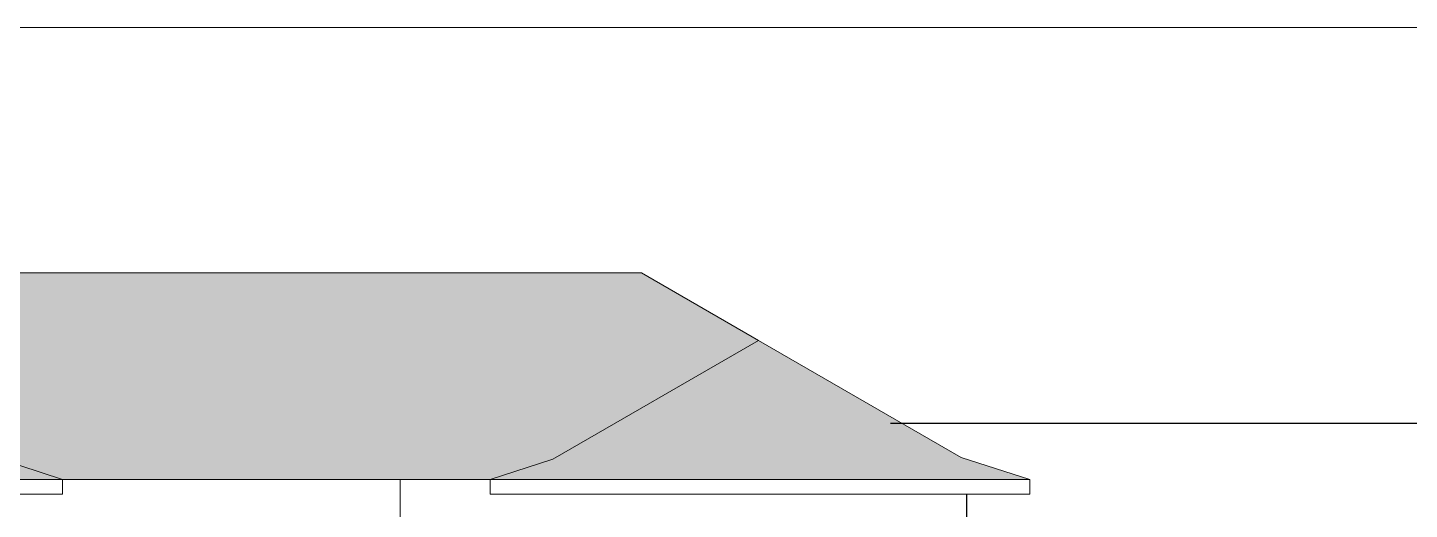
# Model space of a CAD drawing. Header units: metres. Extents: x -44 to 358, y -286 to 66.
# Drawn here: x 193.55 to 213.55, y 33.28 to 40.26 of the extents above; entities that cross this region are included whole.
import ezdxf

# ---------------------------------------------------------------- set-up
doc = ezdxf.new("R2010")
doc.units = ezdxf.units.M
doc.header["$LTSCALE"] = 0.3
for name, color, linetype, lineweight in [('A-ROOF', 7, 'Continuous', 9), ('A-WALL', 7, 'Continuous', 30), ('EL2', 135, 'Continuous', 9), ('EL3', 116, 'Continuous', 5)]:
    doc.layers.add(name, color=color, linetype=linetype, lineweight=lineweight)
doc.layers.add('TEXTOS', color=4, linetype='Continuous')

msp = doc.modelspace()

# ---------------------------------------------------------------- hatches: boundary and pattern name
at = {"layer": 'EL2', "linetype": 'Continuous'}
h = msp.add_hatch(dxfattribs=at)
h.set_pattern_fill('AR-RSHKE', color=256, scale=0.0006)
h.set_pattern_definition([(0, (-85.70939, -28.18395), (0.38862, 0.18288), [0.09144, -0.0762, 0.10668, -0.04572, 0.13716, -0.06096]), (0, (-85.61795, -28.17633), (0.38862, 0.18288), [0.0762, -0.28956, 0.06096, -0.09144]), (0, (-85.43507, -28.19538), (0.38862, 0.18288), [0.04572, -0.47244]), (90, (-85.70939, -28.18395), (-0.12954, 0.18288), [0.17526, -0.55626]), (90, (-85.61795, -28.18395), (-0.12954, 0.18288), [0.17145, -0.56007]), (90, (-85.54175, -28.18395), (-0.12954, 0.18288), [0.16002, -0.5715]), (90, (-85.43507, -28.19538), (-0.12954, 0.18288), [0.17526, -0.55626]), (90, (-85.38935, -28.19538), (-0.12954, 0.18288), [0.17526, -0.55626]), (90, (-85.25219, -28.18395), (-0.12954, 0.18288), [0.16764, -0.56388])])
h.paths.add_polyline_path([(208.0526966, 33.7115078), (207.0612414, 34.0336511), (204.1292742, 35.7264231), (201.1510691, 34.0069556), (200.2417742, 33.7115078)])
h.paths.add_polyline_path([(194.0526966, 33.7115078), (193.0862226, 34.0255342), (190.1526966, 35.7192063), (187.2191706, 34.0255342), (186.2526966, 33.7115078)])
at = {"layer": 'EL3'}
h = msp.add_hatch(dxfattribs=at)
h.set_pattern_fill('AR-RSHKE', color=256, scale=0.0005)
h.set_pattern_definition([(0, (-85.70939, -28.18395), (0.32385, 0.1524), [0.0762, -0.0635, 0.0889, -0.0381, 0.1143, -0.0508]), (0, (-85.63319, -28.1776), (0.32385, 0.1524), [0.0635, -0.2413, 0.0508, -0.0762]), (0, (-85.48079, -28.19347), (0.32385, 0.1524), [0.0381, -0.3937]), (90, (-85.70939, -28.18395), (-0.10795, 0.1524), [0.14605, -0.46355]), (90, (-85.63319, -28.18395), (-0.10795, 0.1524), [0.142875, -0.466725]), (90, (-85.56969, -28.18395), (-0.10795, 0.1524), [0.13335, -0.47625]), (90, (-85.48079, -28.19347), (-0.10795, 0.1524), [0.14605, -0.46355]), (90, (-85.44269, -28.19347), (-0.10795, 0.1524), [0.14605, -0.46355]), (90, (-85.32839, -28.18395), (-0.10795, 0.1524), [0.1397, -0.4699])])
h.paths.add_polyline_path([(204.1292742, 35.7264231), (202.4329539, 36.7057941), (191.8615169, 36.7057941), (190.1526966, 35.7192063), (193.0862226, 34.0255342), (194.0526966, 33.7115078), (200.2417742, 33.7115078), (201.1510691, 34.0069556)])

# ---------------------------------------------------------------- linework, layer by layer
at = {"layer": 'A-ROOF'}
msp.add_line((194.0526966, 33.7115078), (200.2417742, 33.7115078), dxfattribs=at)
at = {"layer": 'A-WALL'}
msp.add_line((207.1417742, 30.8076842), (207.1417742, 33.5012153), dxfattribs=at)
at = {"layer": 'DEFPOINTS', "lineweight": 13}
msp.add_lwpolyline([(169.2639026, 40.2572653), (225.5619882, 40.2572653), (225.5619882, -0.5317386), (169.2639026, -0.5317386)], close=True, dxfattribs=at)
at = {"layer": 'EL2'}
for p, q in [((204.1292742, 35.7264231), (201.1510691, 34.0069556)), ((207.0612414, 34.0336511), (204.1292742, 35.7264231)), ((193.0862226, 34.0255342), (194.0526966, 33.7115078)), ((201.1510691, 34.0069556), (200.2417742, 33.7115078)), ((208.0526966, 33.7115078), (207.0612414, 34.0336511)), ((186.2526966, 33.7115078), (194.0526966, 33.7115078)), ((194.0526966, 33.5012153), (194.0526966, 33.7115078)), ((198.9427379, 33.7115078), (198.9427379, 33.1012153)), ((200.2417742, 33.7115078), (208.0526966, 33.7115078)), ((200.2417742, 33.5012153), (200.2417742, 33.7115078)), ((208.0526966, 33.5012153), (208.0526966, 33.7115078)), ((194.0526966, 33.5012153), (186.2526966, 33.5012153)), ((208.0526966, 33.5012153), (200.2417742, 33.5012153))]:
    msp.add_line(p, q, dxfattribs=at)
at = {"layer": 'EL3'}
for p in [(191.8615169, 36.7057941), (204.1292742, 35.7264231)]:
    msp.add_line(p, (202.4329539, 36.7057941), dxfattribs=at)
at = {"layer": 'TEXTOS'}
msp.add_line((206.0392971, 34.530758, 0), (214.3198331, 34.530758, 0.0000005), dxfattribs=at)

doc.saveas('drawing.dxf')
